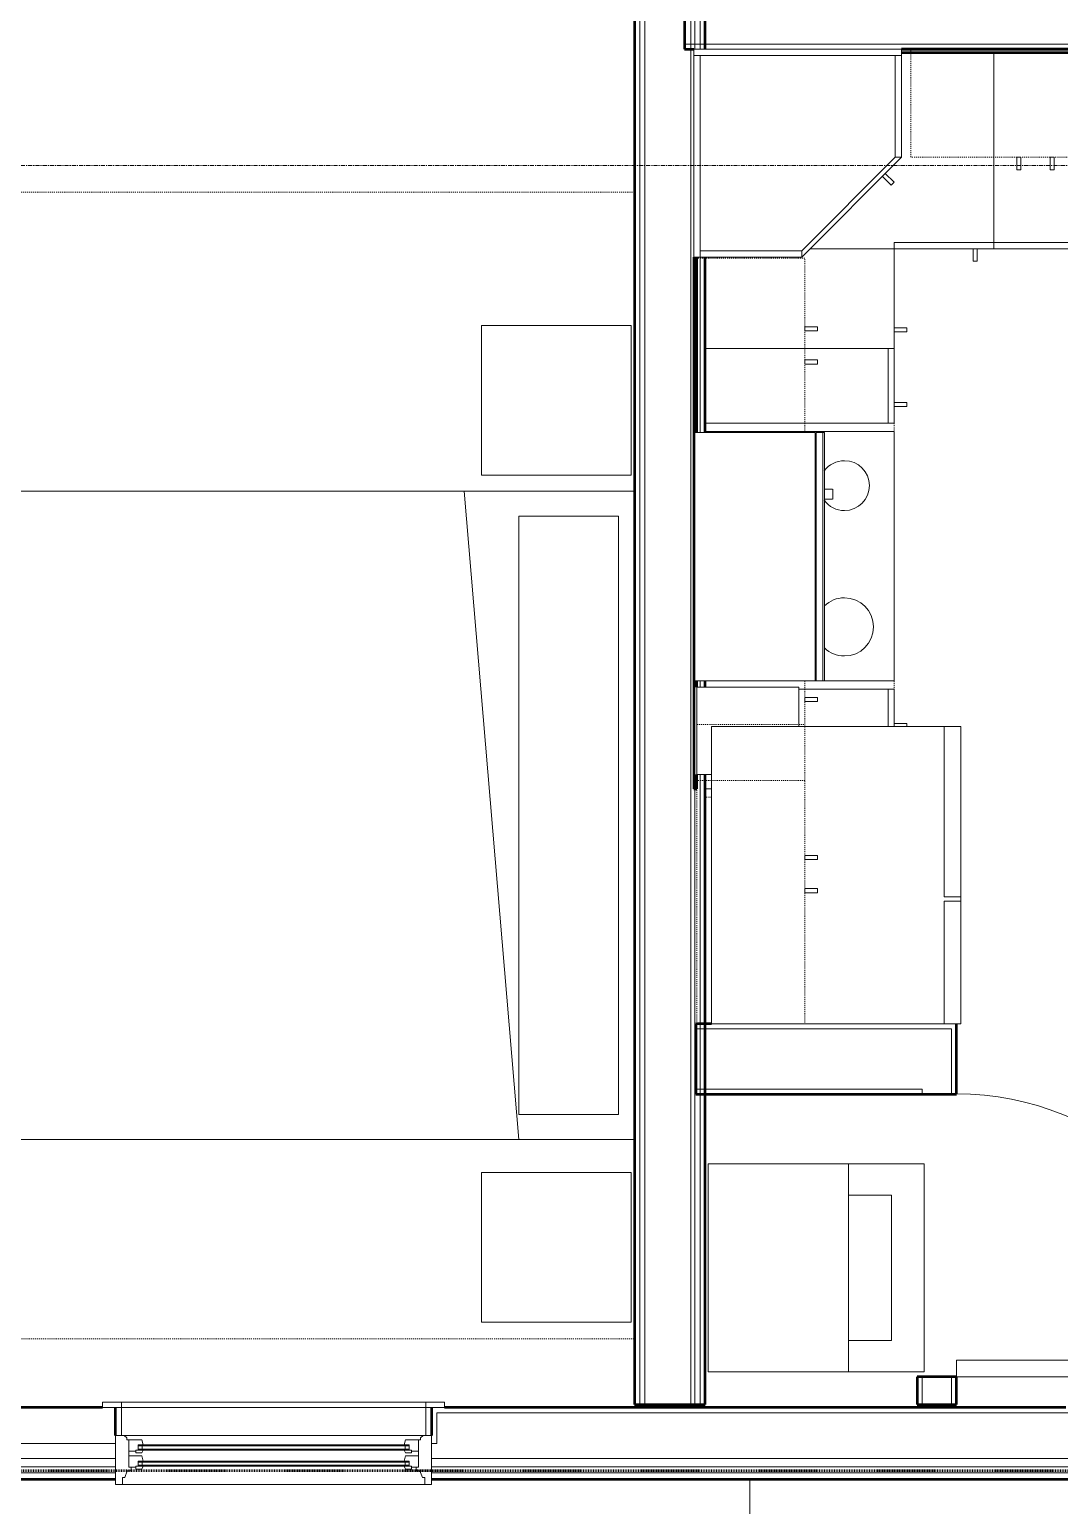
# Model space of a CAD drawing. Header units: inches. Extents: x -4266 to -1814, y 9706 to 12441.
# Drawn here: x -3415.8 to -3291.8, y 10005.9 to 10183.5 of the extents above; entities that cross this region are included whole.
import ezdxf

# ---------------------------------------------------------------- set-up
doc = ezdxf.new("R2010")
doc.units = ezdxf.units.IN
doc.header["$MEASUREMENT"] = 0
for name, pattern in [('Dash', [0.25, 0.125, -0.125]), ('Dash 1_16_', [0.125, 0.0625, -0.0625]), ('Grid Line 1_2_', [0.875, 0.5, -0.125, 0.125, -0.125])]:
    doc.linetypes.add(name, pattern=pattern)
for name, color, linetype, lineweight in [('A-DOOR-1', 7, 'Continuous', 9), ('A-DOOR-2', 50, 'Continuous', 20), ('A-FLOR-2', 10, 'Continuous', 13), ('A-GLAZ-1', 7, 'Continuous', 9), ('A-GLAZ-2', 50, 'Continuous', 20), ('A-WALL', 113, 'Continuous', 13), ('A-WALL-3', 250, 'Continuous', 50), ('A-WALL-4', 10, 'Continuous', 13), ('C-PROP-LINE-2', 91, 'Dash 1_16_', 50), ('I-FURN-1', 7, 'Continuous', 9), ('I-FURN-HDLN-1', 7, 'Dash', 9), ('I-WALL-3', 2, 'Continuous', 50), ('P-SANR-FIXT-2', 7, 'Continuous', 9), ('Q-CASE', 31, 'Continuous', 9), ('Q-CASE-2', 7, 'Continuous', 9), ('Q-CASE-4', 7, 'Dash', 9), ('Q-CASE-HDLN-1', 7, 'Dash', 9), ('Q-SPCQ-2', 7, 'Continuous', 9), ('S-GRID-1', 1, 'Grid Line 1_2_', 9)]:
    doc.layers.add(name, color=color, linetype=linetype, lineweight=lineweight)

msp = doc.modelspace()

# ---------------------------------------------------------------- linework, layer by layer
at = {"layer": 'A-DOOR-1'}
msp.add_arc((-3304.22233, 10021.4019), 34.06659, 3.365687, 90, dxfattribs=at)
at = {"layer": 'A-DOOR-2'}
for p, q in [((-3304.22233, 10023.4019), (-3270.2145, 10023.4019)), ((-3304.22233, 10021.4019), (-3304.22233, 10023.4019)), ((-3304.22233, 10021.4019), (-3270.2145, 10021.4019))]:
    msp.add_line(p, q, dxfattribs=at)
at = {"layer": 'A-FLOR-2'}
msp.add_line((-3329.12374, 10009.0894), (-3329.12374, 9935.1894), dxfattribs=at)
at = {"layer": 'A-GLAZ-1'}
for p, q in [((-3406.98467, 10018.3394), (-3365.83624, 10018.3394)), ((-3406.98467, 10017.7144), (-3406.98467, 10018.3394)), ((-3365.83624, 10017.7144), (-3406.98467, 10017.7144)), ((-3405.35967, 10017.7144), (-3367.46124, 10017.7144)), ((-3405.35967, 10014.3394), (-3405.35967, 10017.7144)), ((-3404.73467, 10017.7144), (-3404.73467, 10018.3394)), ((-3404.73467, 10014.3394), (-3404.73467, 10017.7144)), ((-3368.08624, 10017.7144), (-3368.08624, 10018.3394)), ((-3368.08624, 10014.3394), (-3368.08624, 10017.7144)), ((-3367.46124, 10017.7144), (-3367.46124, 10014.3394)), ((-3365.83624, 10018.3394), (-3365.83624, 10017.7144)), ((-3367.46124, 10014.3394), (-3405.35967, 10014.3394)), ((-3402.70342, 10013.0894), (-3402.10967, 10013.0894)), ((-3402.70342, 10012.7144), (-3402.10967, 10012.7144)), ((-3402.23467, 10012.7144), (-3402.23467, 10013.0894)), ((-3402.10967, 10013.2144), (-3370.71124, 10013.2144)), ((-3402.10967, 10013.0894), (-3370.71124, 10013.0894)), ((-3402.10967, 10012.7144), (-3370.71124, 10012.7144)), ((-3402.10967, 10012.5894), (-3370.71124, 10012.5894)), ((-3370.11749, 10013.0894), (-3370.71124, 10013.0894)), ((-3370.11749, 10012.7144), (-3370.71124, 10012.7144)), ((-3370.58624, 10012.7144), (-3370.58624, 10013.0894)), ((-3402.70342, 10011.1519), (-3402.10967, 10011.1519)), ((-3402.70342, 10010.7769), (-3402.10967, 10010.7769)), ((-3402.23467, 10010.7769), (-3402.23467, 10011.1519)), ((-3402.10967, 10011.2769), (-3370.71124, 10011.2769)), ((-3402.10967, 10011.1519), (-3370.71124, 10011.1519)), ((-3402.10967, 10010.7769), (-3370.71124, 10010.7769)), ((-3402.10967, 10010.6519), (-3370.71124, 10010.6519)), ((-3370.11749, 10011.1519), (-3370.71124, 10011.1519)), ((-3370.11749, 10010.7769), (-3370.71124, 10010.7769)), ((-3370.58624, 10010.7769), (-3370.58624, 10011.1519))]:
    msp.add_line(p, q, dxfattribs=at)
at = {"layer": 'A-GLAZ-2'}
for p, q in [((-3405.42217, 10014.3394), (-3367.39874, 10014.3394)), ((-3405.42217, 10008.4644), (-3405.42217, 10014.3394)), ((-3404.07842, 10014.05924), (-3404.41231, 10014.3394)), ((-3404.07842, 10014.05924), (-3404.07842, 10013.8394)), ((-3368.74249, 10014.05924), (-3368.4086, 10014.3394)), ((-3368.74249, 10014.05924), (-3368.74249, 10013.8394)), ((-3367.39874, 10014.3394), (-3367.39874, 10008.4644)), ((-3404.07842, 10013.8394), (-3402.26592, 10013.8394)), ((-3403.82842, 10010.5269), (-3403.82842, 10013.8394)), ((-3403.82842, 10012.4644), (-3402.98467, 10012.4644)), ((-3402.98467, 10012.5894), (-3402.98467, 10012.24565)), ((-3402.1128, 10012.5894), (-3402.98467, 10012.5894)), ((-3402.26592, 10012.24565), (-3402.98467, 10012.24565)), ((-3402.70342, 10012.5894), (-3402.70342, 10013.2144)), ((-3402.10967, 10013.2144), (-3402.70342, 10013.2144)), ((-3402.26592, 10013.8394), (-3402.10967, 10013.2144)), ((-3402.26592, 10012.24565), (-3402.1128, 10012.5894)), ((-3370.55499, 10013.8394), (-3370.71124, 10013.2144)), ((-3370.71124, 10013.2144), (-3370.11749, 10013.2144)), ((-3370.55499, 10012.24565), (-3370.70811, 10012.5894)), ((-3370.70811, 10012.5894), (-3369.83624, 10012.5894)), ((-3368.74249, 10013.8394), (-3370.55499, 10013.8394)), ((-3370.55499, 10012.24565), (-3369.83624, 10012.24565)), ((-3370.11749, 10012.5894), (-3370.11749, 10013.2144)), ((-3369.83624, 10012.5894), (-3369.83624, 10012.24565)), ((-3368.99249, 10012.4644), (-3369.83624, 10012.4644)), ((-3368.99249, 10010.5269), (-3368.99249, 10013.8394)), ((-3403.82842, 10011.9019), (-3402.26592, 10011.9019)), ((-3403.82842, 10010.5269), (-3402.98467, 10010.5269)), ((-3403.54717, 10010.0894), (-3403.54717, 10010.5269)), ((-3402.98467, 10010.6519), (-3402.98467, 10010.30815)), ((-3402.1128, 10010.6519), (-3402.98467, 10010.6519)), ((-3402.70342, 10010.6519), (-3402.70342, 10011.2769)), ((-3402.10967, 10011.2769), (-3402.70342, 10011.2769)), ((-3402.26592, 10011.9019), (-3402.10967, 10011.2769)), ((-3402.26592, 10010.30815), (-3402.1128, 10010.6519)), ((-3370.55499, 10011.9019), (-3370.71124, 10011.2769)), ((-3370.71124, 10011.2769), (-3370.11749, 10011.2769)), ((-3370.55499, 10010.30815), (-3370.70811, 10010.6519)), ((-3370.70811, 10010.6519), (-3369.83624, 10010.6519)), ((-3368.99249, 10011.9019), (-3370.55499, 10011.9019)), ((-3370.11749, 10010.6519), (-3370.11749, 10011.2769)), ((-3369.83624, 10010.6519), (-3369.83624, 10010.30815)), ((-3368.99249, 10010.5269), (-3369.83624, 10010.5269)), ((-3369.27374, 10010.0894), (-3369.27374, 10010.5269)), ((-3405.42217, 10009.8394), (-3406.92217, 10009.8394)), ((-3404.60967, 10009.2769), (-3404.33499, 10009.2769)), ((-3404.60967, 10008.4644), (-3404.60967, 10009.2769)), ((-3404.33499, 10009.2769), (-3404.01592, 10010.0894)), ((-3404.01592, 10010.0894), (-3403.54717, 10010.0894)), ((-3402.26592, 10010.30815), (-3402.98467, 10010.30815)), ((-3370.55499, 10010.30815), (-3369.83624, 10010.30815)), ((-3368.80499, 10010.0894), (-3369.27374, 10010.0894)), ((-3368.48592, 10009.2769), (-3368.80499, 10010.0894)), ((-3368.21124, 10009.2769), (-3368.48592, 10009.2769)), ((-3368.21124, 10008.4644), (-3368.21124, 10009.2769)), ((-3367.39874, 10009.8394), (-3365.89874, 10009.8394)), ((-3367.39874, 10008.4644), (-3405.42217, 10008.4644))]:
    msp.add_line(p, q, dxfattribs=at)
at = {"layer": 'A-WALL'}
for p, q in [((-3342.34874, 10018.0894), (-3342.34874, 10374.0394)), ((-3341.72374, 10018.0894), (-3341.72374, 10374.0394)), ((-3336.22374, 10018.0894), (-3336.22374, 10374.0394)), ((-3335.72374, 10181.1644), (-3335.72374, 10374.0394)), ((-3335.09874, 10181.1644), (-3335.09874, 10374.0394)), ((-3335.72374, 10135.03379), (-3335.72374, 10156.1644)), ((-3335.09874, 10135.03379), (-3335.09874, 10156.1644)), ((-3335.72374, 10018.0894), (-3335.72374, 10105.1519)), ((-3335.09874, 10104.4019), (-3335.09874, 10105.1519)), ((-3335.09874, 10018.0894), (-3335.09874, 10093.9019))]:
    msp.add_line(p, q, dxfattribs=at)
at = {"layer": 'A-WALL-3'}
for p, q in [((-3336.97374, 10185.9144), (-3336.97374, 10181.1644)), ((-3336.97374, 10181.1644), (-3335.85014, 10181.1644)), ((-3310.85014, 10181.1644), (-3185.63483, 10181.1644)), ((-3185.63483, 10181.1644), (-3310.85014, 10181.1644)), ((-3310.85014, 10180.7894), (-3185.63483, 10180.7894)), ((-3335.85014, 10156.1644), (-3335.85014, 10092.1519)), ((-3335.47514, 10135.03379), (-3335.47514, 10156.1644)), ((-3335.47514, 10104.4019), (-3335.47514, 10105.1519)), ((-3335.47514, 10092.1519), (-3335.47514, 10093.9019)), ((-3335.85014, 10092.1519), (-3335.47514, 10092.1519)), ((-3333.72374, 10063.9019), (-3335.59733, 10063.9019)), ((-3335.59733, 10063.9019), (-3335.59733, 10055.4019)), ((-3304.22233, 10055.4019), (-3304.22233, 10063.9019)), ((-3335.59733, 10055.4019), (-3308.97233, 10055.4019)), ((-3308.97233, 10055.4019), (-3304.22233, 10055.4019)), ((-3304.22233, 10021.4019), (-3308.97233, 10021.4019)), ((-3308.97233, 10021.4019), (-3308.97233, 10018.0894)), ((-3304.22233, 10018.0894), (-3304.22233, 10021.4019)), ((-3406.98467, 10017.7144), (-3480.24874, 10017.7144)), ((-3405.42217, 10014.3394), (-3405.42217, 10017.7144)), ((-3367.39874, 10017.7144), (-3367.39874, 10014.3394)), ((-3291.08624, 10017.7144), (-3365.83624, 10017.7144)), ((-3308.97233, 10018.0894), (-3304.22233, 10018.0894)), ((-3422.58826, 10009.0894), (-3405.42217, 10009.0894)), ((-3367.39874, 10009.0894), (-3289.58624, 10009.0894))]:
    msp.add_line(p, q, dxfattribs=at)
at = {"layer": 'A-WALL-4'}
for p, q in [((-3185.63483, 10181.7894), (-3336.97374, 10181.7894)), ((-3335.59733, 10063.2769), (-3308.97233, 10063.2769)), ((-3308.97233, 10063.2769), (-3308.34733, 10063.2769)), ((-3308.34733, 10063.2769), (-3304.84733, 10063.2769)), ((-3304.84733, 10063.2769), (-3304.84733, 10055.4019)), ((-3335.59733, 10056.0269), (-3308.97233, 10056.0269)), ((-3308.97233, 10056.0269), (-3308.34733, 10056.0269)), ((-3308.34733, 10056.0269), (-3308.34733, 10055.4019)), ((-3308.34733, 10021.4019), (-3308.34733, 10018.0894)), ((-3304.84733, 10021.4019), (-3304.84733, 10018.0894)), ((-3366.77374, 10017.0894), (-3366.77374, 10013.4019)), ((-3290.21124, 10017.0894), (-3366.77374, 10017.0894)), ((-3480.24874, 10013.4019), (-3405.42217, 10013.4019)), ((-3367.39874, 10013.4019), (-3366.77374, 10013.4019)), ((-3480.24874, 10011.5894), (-3405.42217, 10011.5894)), ((-3480.24874, 10010.5894), (-3405.42217, 10010.5894)), ((-3367.39874, 10011.5894), (-3289.58624, 10011.5894)), ((-3367.39874, 10010.5894), (-3289.58624, 10010.5894)), ((-3770.72452, 10009.8394), (-3405.42217, 10009.8394)), ((-3367.39874, 10009.8394), (-3289.58624, 10009.8394))]:
    msp.add_line(p, q, dxfattribs=at)
at = {"layer": 'C-PROP-LINE-2'}
msp.add_line((-2099.26202, 10010.0894), (-3832.16202, 10010.0894), dxfattribs=at)
at = {"layer": 'I-FURN-1'}
for p, q in [((-3343.39005, 10147.90873), (-3361.39005, 10147.90873)), ((-3361.39005, 10147.90873), (-3361.39005, 10129.90873)), ((-3343.39005, 10129.90873), (-3343.39005, 10147.90873)), ((-3361.39005, 10129.90873), (-3343.39005, 10129.90873)), ((-3342.97374, 10127.9769), (-3422.89005, 10127.9769)), ((-3356.89005, 10049.9769), (-3363.46966, 10127.9769)), ((-3356.89005, 10124.9769), (-3356.89005, 10052.9769)), ((-3344.89005, 10124.9769), (-3356.89005, 10124.9769)), ((-3344.89005, 10124.9769), (-3344.89005, 10052.9769)), ((-3344.89005, 10052.9769), (-3356.89005, 10052.9769)), ((-3422.89005, 10049.9769), (-3342.97374, 10049.9769)), ((-3343.39005, 10045.9769), (-3361.39005, 10045.9769)), ((-3361.39005, 10045.9769), (-3361.39005, 10027.9769)), ((-3343.39005, 10027.9769), (-3343.39005, 10045.9769)), ((-3361.39005, 10027.9769), (-3343.39005, 10027.9769))]:
    msp.add_line(p, q, dxfattribs=at)
at = {"layer": 'I-FURN-HDLN-1'}
for p, q in [((-3342.97374, 10163.9769), (-3458.89005, 10163.9769)), ((-3458.89005, 10025.9769), (-3342.97374, 10025.9769))]:
    msp.add_line(p, q, dxfattribs=at)
at = {"layer": 'I-WALL-3'}
for p, q in [((-3342.97374, 10373.4144), (-3342.97374, 10018.0894)), ((-3334.47374, 10181.1644), (-3334.47374, 10373.4144)), ((-3334.47374, 10135.03379), (-3334.47374, 10156.1644)), ((-3334.47374, 10104.4019), (-3334.47374, 10105.1519)), ((-3334.47374, 10018.0894), (-3334.47374, 10093.9019)), ((-3342.97374, 10018.0894), (-3334.47374, 10018.0894))]:
    msp.add_line(p, q, dxfattribs=at)
at = {"layer": 'P-SANR-FIXT-2'}
for p, q in [((-3334.13483, 10047.0269), (-3308.13483, 10047.0269)), ((-3334.13483, 10047.0269), (-3334.13483, 10022.0269)), ((-3317.22858, 10047.0269), (-3317.22858, 10022.0269)), ((-3308.13483, 10047.0269), (-3308.13483, 10022.0269)), ((-3317.22858, 10043.2769), (-3312.04108, 10043.2769)), ((-3312.04108, 10043.2769), (-3312.04108, 10025.7769)), ((-3312.04108, 10025.7769), (-3317.22858, 10025.7769)), ((-3308.13483, 10022.0269), (-3334.13483, 10022.0269))]:
    msp.add_line(p, q, dxfattribs=at)
at = {"layer": 'Q-CASE'}
for p, q in [((-3322.85014, 10156.1644), (-3310.85014, 10168.1644)), ((-3311.60014, 10168.1644), (-3322.85014, 10156.9144)), ((-3310.85014, 10168.1644), (-3311.60014, 10168.1644)), ((-3322.85014, 10156.9144), (-3322.85014, 10156.1644))]:
    msp.add_line(p, q, dxfattribs=at)
at = {"layer": 'Q-CASE-2'}
for p, q in [((-3335.85014, 10181.1644), (-3335.85014, 10180.4144)), ((-3310.85014, 10181.1644), (-3335.85014, 10181.1644)), ((-3310.85014, 10180.4144), (-3310.85014, 10181.1644)), ((-3335.10014, 10180.4144), (-3335.85014, 10180.4144)), ((-3335.85014, 10180.4144), (-3335.85014, 10156.1644)), ((-3335.85014, 10180.4144), (-3310.85014, 10180.4144)), ((-3335.10014, 10180.4144), (-3335.10014, 10156.9144)), ((-3311.60014, 10180.4144), (-3335.10014, 10180.4144)), ((-3335.10014, 10156.1644), (-3335.10014, 10180.4144)), ((-3311.60014, 10168.1644), (-3311.60014, 10180.4144)), ((-3310.85014, 10180.4144), (-3311.60014, 10180.4144)), ((-3311.60014, 10180.4144), (-3311.60014, 10168.1644)), ((-3310.85014, 10168.1644), (-3310.85014, 10180.4144)), ((-3299.72374, 10157.9144), (-3299.72374, 10180.7894)), ((-3299.72374, 10180.7894), (-3299.72374, 10157.1644)), ((-3322.85014, 10156.9144), (-3311.60014, 10168.1644)), ((-3311.60014, 10168.1644), (-3310.85014, 10168.1644)), ((-3296.96218, 10168.1644), (-3296.47374, 10168.1644)), ((-3296.96218, 10168.1644), (-3296.96218, 10166.66514)), ((-3296.47374, 10166.66514), (-3296.47374, 10168.1644)), ((-3292.96218, 10168.1644), (-3292.47374, 10168.1644)), ((-3292.96218, 10168.1644), (-3292.96218, 10166.66514)), ((-3292.47374, 10166.66514), (-3292.47374, 10168.1644)), ((-3313.14824, 10165.8663), (-3312.0881, 10164.80617)), ((-3311.74272, 10165.15155), (-3312.80285, 10166.21168)), ((-3312.0881, 10164.80617), (-3311.74272, 10165.15155)), ((-3296.96218, 10166.66514), (-3296.47374, 10166.66514)), ((-3292.96218, 10166.66514), (-3292.47374, 10166.66514)), ((-3311.72374, 10157.9144), (-3311.72374, 10145.1644)), ((-3299.72374, 10157.9144), (-3311.72374, 10157.9144)), ((-3311.72374, 10157.9144), (-3311.72374, 10157.1644)), ((-3299.72374, 10157.9144), (-3299.72374, 10157.1644)), ((-3278.72374, 10157.9144), (-3299.72374, 10157.9144)), ((-3335.85014, 10156.1644), (-3335.10014, 10156.1644)), ((-3335.10014, 10156.9144), (-3322.85014, 10156.9144)), ((-3322.85014, 10156.9144), (-3335.10014, 10156.9144)), ((-3335.10014, 10156.9144), (-3335.10014, 10156.1644)), ((-3335.10014, 10156.1644), (-3322.85014, 10156.1644)), ((-3322.85014, 10156.1644), (-3322.85014, 10156.9144)), ((-3311.72374, 10157.1644), (-3311.72374, 10145.1644)), ((-3299.72374, 10157.1644), (-3311.72374, 10157.1644)), ((-3302.22374, 10157.1644), (-3301.73529, 10157.1644)), ((-3302.22374, 10157.1644), (-3302.22374, 10155.66514)), ((-3301.73529, 10155.66514), (-3301.73529, 10157.1644)), ((-3299.72374, 10157.1644), (-3278.72374, 10157.1644)), ((-3302.22374, 10155.66514), (-3301.73529, 10155.66514)), ((-3322.47514, 10147.28379), (-3322.47514, 10147.77223)), ((-3320.97588, 10147.77223), (-3322.47514, 10147.77223)), ((-3322.47514, 10147.28379), (-3320.97588, 10147.28379)), ((-3320.97588, 10147.28379), (-3320.97588, 10147.77223)), ((-3311.7278, 10147.1644), (-3311.7278, 10147.65284)), ((-3310.22854, 10147.65284), (-3311.7278, 10147.65284)), ((-3311.7278, 10147.1644), (-3310.22854, 10147.1644)), ((-3310.22854, 10147.1644), (-3310.22854, 10147.65284)), ((-3311.72374, 10145.1644), (-3334.47374, 10145.1644)), ((-3312.47374, 10145.1644), (-3334.47374, 10145.1644)), ((-3322.47514, 10143.28379), (-3322.47514, 10143.77223)), ((-3320.97588, 10143.77223), (-3322.47514, 10143.77223)), ((-3320.97588, 10143.28379), (-3320.97588, 10143.77223)), ((-3312.47374, 10145.1644), (-3311.72374, 10145.1644)), ((-3312.47374, 10136.1644), (-3312.47374, 10145.1644)), ((-3311.72374, 10145.1644), (-3311.72374, 10136.1644)), ((-3322.47514, 10143.28379), (-3320.97588, 10143.28379)), ((-3311.72374, 10138.17595), (-3311.72374, 10138.6644)), ((-3310.22448, 10138.6644), (-3311.72374, 10138.6644)), ((-3310.22448, 10138.17595), (-3310.22448, 10138.6644)), ((-3311.72374, 10138.17595), (-3310.22448, 10138.17595)), ((-3335.72374, 10135.03379), (-3321.23555, 10135.03379)), ((-3335.72374, 10135.03379), (-3335.72374, 10105.1519)), ((-3334.47374, 10136.1644), (-3312.47374, 10136.1644)), ((-3321.23555, 10135.03379), (-3321.23555, 10105.1519)), ((-3321.11744, 10105.1519), (-3321.11744, 10135.03379)), ((-3321.11744, 10135.03379), (-3320.33004, 10135.03379)), ((-3320.33004, 10135.03379), (-3320.1244, 10135.03379)), ((-3320.33004, 10105.1519), (-3320.33004, 10135.03379)), ((-3320.1244, 10105.1519), (-3320.1244, 10135.03379)), ((-3311.72374, 10136.1644), (-3312.47374, 10136.1644)), ((-3320.08896, 10128.23377), (-3319.17376, 10128.23377)), ((-3319.12459, 10127.04166), (-3319.12459, 10128.23377)), ((-3319.17376, 10127.04166), (-3320.08896, 10127.04166)), ((-3321.23555, 10105.1519), (-3335.72374, 10105.1519)), ((-3320.33004, 10105.1519), (-3321.11744, 10105.1519)), ((-3320.1244, 10105.1519), (-3320.33004, 10105.1519)), ((-3323.22514, 10104.4019), (-3335.47514, 10104.4019)), ((-3335.47514, 10104.4019), (-3335.47514, 10093.9019)), ((-3323.22514, 10099.6519), (-3323.22514, 10104.4019)), ((-3323.22514, 10104.1519), (-3312.47374, 10104.1519)), ((-3322.47514, 10102.66345), (-3322.47514, 10103.1519)), ((-3320.97588, 10103.1519), (-3322.47514, 10103.1519)), ((-3320.97588, 10102.66345), (-3320.97588, 10103.1519)), ((-3311.72374, 10104.1519), (-3312.47374, 10104.1519)), ((-3312.47374, 10104.1519), (-3312.47374, 10099.6519)), ((-3311.72374, 10099.6519), (-3311.72374, 10104.1519)), ((-3322.47514, 10102.66345), (-3320.97588, 10102.66345)), ((-3310.22374, 10100.0269), (-3311.72374, 10100.0269)), ((-3311.72374, 10100.0269), (-3311.72374, 10099.6519)), ((-3310.22374, 10099.6519), (-3310.22374, 10100.0269)), ((-3335.47514, 10093.9019), (-3333.72374, 10093.9019)), ((-3333.72374, 10092.1519), (-3334.47374, 10092.1519)), ((-3322.47514, 10083.66345), (-3322.47514, 10084.1519)), ((-3320.97588, 10084.1519), (-3322.47514, 10084.1519)), ((-3322.47514, 10083.66345), (-3320.97588, 10083.66345)), ((-3320.97588, 10083.66345), (-3320.97588, 10084.1519)), ((-3322.47514, 10079.66345), (-3322.47514, 10080.1519)), ((-3320.97588, 10080.1519), (-3322.47514, 10080.1519)), ((-3322.47514, 10079.66345), (-3320.97588, 10079.66345)), ((-3320.97588, 10079.66345), (-3320.97588, 10080.1519))]:
    msp.add_line(p, q, dxfattribs=at)
at = {"layer": 'Q-CASE-4'}
for p, q in [((-3309.72374, 10168.1644), (-3309.72374, 10181.1644)), ((-3309.72374, 10181.1644), (-3279.72374, 10181.1644)), ((-3279.72374, 10168.1644), (-3309.72374, 10168.1644)), ((-3322.47514, 10156.03379), (-3335.47514, 10156.03379)), ((-3335.47514, 10156.03379), (-3335.47514, 10135.03379)), ((-3322.47514, 10135.03379), (-3322.47514, 10156.03379)), ((-3335.47514, 10135.03379), (-3322.47514, 10135.03379)), ((-3335.47514, 10093.1519), (-3335.47514, 10105.1519)), ((-3335.47514, 10105.1519), (-3322.47514, 10105.1519)), ((-3322.47514, 10105.1519), (-3322.47514, 10093.1519)), ((-3335.47514, 10063.9019), (-3335.47514, 10099.9019)), ((-3335.47514, 10099.9019), (-3322.47514, 10099.9019)), ((-3322.47514, 10099.9019), (-3322.47514, 10063.9019)), ((-3322.47514, 10093.1519), (-3335.47514, 10093.1519)), ((-3322.47514, 10063.9019), (-3335.47514, 10063.9019))]:
    msp.add_line(p, q, dxfattribs=at)
at = {"layer": 'Q-CASE-HDLN-1'}
for p, q in [((-3185.63483, 10157.1644), (-3321.85014, 10157.1644)), ((-3321.85014, 10157.1644), (-3311.72374, 10157.1644)), ((-3311.72374, 10157.1644), (-3311.72374, 10135.1519)), ((-3311.72374, 10105.1519), (-3311.72374, 10099.6519)), ((-3333.72374, 10091.1519), (-3334.47374, 10091.1519))]:
    msp.add_line(p, q, dxfattribs=at)
at = {"layer": 'Q-SPCQ-2'}
for p, q in [((-3311.72374, 10135.1519), (-3334.47374, 10135.1519)), ((-3333.72374, 10135.03379), (-3333.72374, 10135.1519)), ((-3311.72374, 10105.1519), (-3311.72374, 10135.1519)), ((-3321.23555, 10105.1519), (-3321.11744, 10105.1519)), ((-3320.1244, 10105.1519), (-3311.72374, 10105.1519)), ((-3333.72374, 10099.6519), (-3333.72374, 10063.9019)), ((-3303.72374, 10099.6519), (-3333.72374, 10099.6519)), ((-3305.72374, 10079.1519), (-3305.72374, 10099.6519)), ((-3303.72374, 10099.6519), (-3305.72374, 10099.6519)), ((-3303.72374, 10063.9019), (-3303.72374, 10099.6519)), ((-3303.72374, 10099.6519), (-3303.72374, 10079.1519)), ((-3305.72374, 10079.1519), (-3303.72374, 10079.1519)), ((-3305.72374, 10063.9019), (-3305.72374, 10078.6519)), ((-3303.72374, 10078.6519), (-3305.72374, 10078.6519)), ((-3303.72374, 10078.6519), (-3303.72374, 10063.9019)), ((-3333.72374, 10063.9019), (-3303.72374, 10063.9019)), ((-3305.72374, 10063.9019), (-3303.72374, 10063.9019))]:
    msp.add_line(p, q, dxfattribs=at)
for centre, radius, start, end in [((-3317.72374, 10128.6519), 3, 90, 143.8773135), ((-3317.72374, 10128.6519), 3, 270, 90), ((-3317.72374, 10128.6519), 3, 216.1226865, 270), ((-3317.72374, 10111.6519), 3.5, 90, 133.6121302), ((-3317.72374, 10111.6519), 3.5, 270, 90), ((-3317.72374, 10111.6519), 3.5, 171.0227551, 188.9772449), ((-3317.72374, 10111.6519), 3.5, 226.4341229, 270)]:
    msp.add_arc(centre, radius, start, end, dxfattribs=at)
at = {"layer": 'S-GRID-1'}
msp.add_line((-1814.20638, 10167.1894), (-4168.71446, 10167.1894), dxfattribs=at)

doc.saveas('drawing.dxf')
